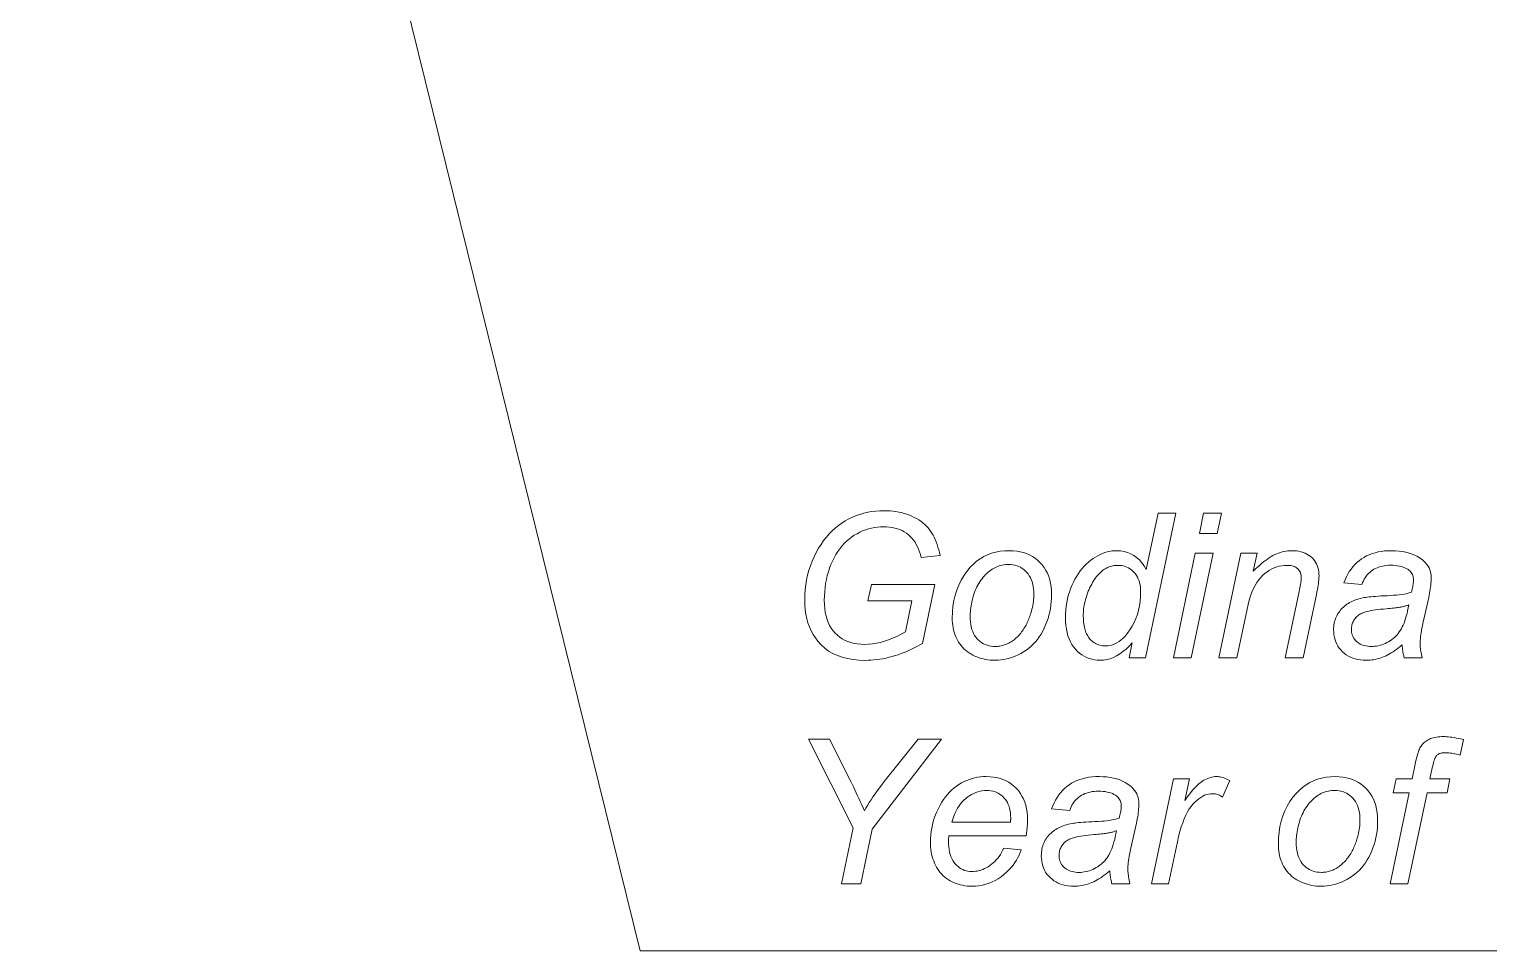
# Model space of a CAD drawing. Extents: x 0 to 420, y 0 to 594.
# Drawn here: x 155.44 to 185.69, y 207 to 226.1 of the extents above; entities that cross this region are included whole.
import ezdxf

# ---------------------------------------------------------------- set-up
doc = ezdxf.new("R2010")
doc.units = 0

msp = doc.modelspace()

# ---------------------------------------------------------------- linework, layer by layer
at = {"lineweight": 13}
msp.add_lwpolyline([(145.285, 299.372), (168.107, 207), (242.626, 207)], dxfattribs=at)
for points in [[(172.824, 214.253), (172.895, 214.593), (174.209, 214.593), (173.953, 213.371), (173.903, 213.34), (173.852, 213.311), (173.799, 213.283), (173.744, 213.256), (173.688, 213.23), (173.631, 213.205), (173.573, 213.181), (173.513, 213.159), (173.451, 213.137), (173.389, 213.117), (173.325, 213.099), (173.262, 213.082), (173.199, 213.067), (173.136, 213.054), (173.074, 213.044), (173.012, 213.035), (172.95, 213.028), (172.888, 213.023), (172.826, 213.02), (172.764, 213.019), (172.637, 213.023), (172.516, 213.035), (172.401, 213.055), (172.294, 213.082), (172.192, 213.118), (172.098, 213.161), (172.01, 213.212), (171.929, 213.272), (171.854, 213.339), (171.786, 213.414), (171.735, 213.483), (171.688, 213.555), (171.647, 213.631), (171.612, 213.711), (171.582, 213.795), (171.558, 213.883), (171.539, 213.974), (171.525, 214.069), (171.517, 214.168), (171.514, 214.271), (171.516, 214.378), (171.524, 214.484), (171.536, 214.587), (171.552, 214.688), (171.574, 214.787), (171.6, 214.885), (171.631, 214.98), (171.667, 215.074), (171.707, 215.165), (171.753, 215.255), (171.801, 215.341), (171.853, 215.423), (171.907, 215.5), (171.963, 215.572), (172.022, 215.64), (172.084, 215.703), (172.147, 215.762), (172.214, 215.816), (172.283, 215.865), (172.354, 215.909), (172.428, 215.95), (172.503, 215.986), (172.579, 216.018), (172.658, 216.045), (172.738, 216.068), (172.819, 216.087), (172.902, 216.102), (172.987, 216.113), (173.073, 216.119), (173.161, 216.121), (173.225, 216.12), (173.287, 216.117), (173.347, 216.111), (173.406, 216.103), (173.464, 216.092), (173.521, 216.08), (173.576, 216.065), (173.63, 216.047), (173.683, 216.028), (173.734, 216.006), (173.784, 215.982), (173.831, 215.956), (173.876, 215.929), (173.918, 215.901), (173.959, 215.871), (173.996, 215.839), (174.032, 215.806), (174.064, 215.771), (174.095, 215.735), (174.123, 215.697), (174.15, 215.657), (174.174, 215.615), (174.197, 215.57), (174.219, 215.523), (174.239, 215.474), (174.258, 215.422), (174.275, 215.368), (174.291, 215.312), (174.305, 215.253), (174.318, 215.192), (173.925, 215.149), (173.911, 215.21), (173.894, 215.267), (173.874, 215.322), (173.852, 215.373), (173.827, 215.422), (173.8, 215.468), (173.769, 215.511), (173.736, 215.551), (173.7, 215.589), (173.662, 215.623), (173.621, 215.654), (173.577, 215.682), (173.532, 215.707), (173.484, 215.728), (173.434, 215.747), (173.381, 215.761), (173.327, 215.773), (173.27, 215.781), (173.211, 215.786), (173.149, 215.788), (173.085, 215.786), (173.021, 215.781), (172.958, 215.772), (172.896, 215.759), (172.835, 215.743), (172.774, 215.724), (172.715, 215.701), (172.656, 215.674), (172.598, 215.644), (172.541, 215.611), (172.486, 215.574), (172.433, 215.533), (172.382, 215.488), (172.334, 215.44), (172.287, 215.389), (172.243, 215.333), (172.202, 215.275), (172.162, 215.212), (172.125, 215.146), (172.09, 215.077), (172.058, 215.004), (172.029, 214.93), (172.004, 214.854), (171.982, 214.775), (171.964, 214.695), (171.948, 214.613), (171.937, 214.529), (171.928, 214.443), (171.923, 214.355), (171.921, 214.265), (171.924, 214.177), (171.93, 214.093), (171.941, 214.014), (171.957, 213.939), (171.977, 213.868), (172.002, 213.802), (172.031, 213.74), (172.064, 213.683), (172.102, 213.63), (172.144, 213.582), (172.191, 213.538), (172.24, 213.498), (172.294, 213.464), (172.35, 213.434), (172.41, 213.408), (172.473, 213.387), (172.54, 213.371), (172.61, 213.36), (172.683, 213.353), (172.76, 213.35), (172.839, 213.353), (172.919, 213.361), (173, 213.374), (173.083, 213.392), (173.166, 213.415), (173.251, 213.443), (173.337, 213.477), (173.424, 213.516), (173.512, 213.559), (173.601, 213.608), (173.736, 214.253)], [(178.302, 213.385), (178.238, 213.316), (178.174, 213.254), (178.109, 213.2), (178.044, 213.152), (177.978, 213.112), (177.911, 213.079), (177.844, 213.054), (177.776, 213.036), (177.708, 213.025), (177.639, 213.021), (177.578, 213.023), (177.519, 213.03), (177.463, 213.042), (177.408, 213.058), (177.356, 213.078), (177.305, 213.103), (177.257, 213.133), (177.211, 213.167), (177.166, 213.206), (177.124, 213.249), (177.085, 213.297), (177.05, 213.349), (177.019, 213.405), (176.993, 213.465), (176.97, 213.529), (176.952, 213.597), (176.937, 213.669), (176.927, 213.746), (176.921, 213.826), (176.919, 213.911), (176.92, 213.99), (176.925, 214.067), (176.933, 214.143), (176.945, 214.218), (176.959, 214.291), (176.977, 214.363), (176.998, 214.433), (177.023, 214.503), (177.05, 214.57), (177.081, 214.637), (177.115, 214.701), (177.15, 214.761), (177.186, 214.819), (177.225, 214.873), (177.264, 214.924), (177.306, 214.971), (177.349, 215.016), (177.394, 215.057), (177.44, 215.094), (177.489, 215.129), (177.537, 215.16), (177.586, 215.188), (177.635, 215.212), (177.684, 215.234), (177.733, 215.252), (177.782, 215.266), (177.831, 215.278), (177.88, 215.286), (177.93, 215.291), (177.979, 215.292), (178.058, 215.289), (178.133, 215.277), (178.204, 215.257), (178.271, 215.23), (178.334, 215.195), (178.393, 215.152), (178.449, 215.101), (178.5, 215.042), (178.547, 214.976), (178.59, 214.902), (178.836, 216.07), (179.204, 216.07), (178.578, 213.07), (178.236, 213.07)], [(179.693, 215.651), (179.781, 216.07), (180.15, 216.07), (180.062, 215.651)], [(174.571, 213.895), (174.575, 214.02), (174.586, 214.141), (174.605, 214.257), (174.631, 214.369), (174.665, 214.477), (174.706, 214.58), (174.755, 214.679), (174.811, 214.773), (174.875, 214.863), (174.946, 214.949), (175.01, 215.014), (175.077, 215.072), (175.149, 215.124), (175.224, 215.169), (175.303, 215.207), (175.386, 215.238), (175.473, 215.262), (175.563, 215.279), (175.658, 215.289), (175.756, 215.292), (175.833, 215.29), (175.907, 215.283), (175.978, 215.27), (176.046, 215.253), (176.111, 215.231), (176.173, 215.204), (176.232, 215.172), (176.287, 215.135), (176.34, 215.094), (176.39, 215.047), (176.435, 214.996), (176.476, 214.942), (176.512, 214.884), (176.544, 214.823), (176.57, 214.758), (176.592, 214.69), (176.608, 214.619), (176.62, 214.544), (176.628, 214.466), (176.63, 214.384), (176.629, 214.31), (176.624, 214.236), (176.616, 214.164), (176.606, 214.093), (176.592, 214.022), (176.576, 213.953), (176.556, 213.885), (176.533, 213.818), (176.507, 213.752), (176.479, 213.687), (176.447, 213.624), (176.413, 213.564), (176.376, 213.507), (176.337, 213.453), (176.295, 213.402), (176.251, 213.354), (176.204, 213.31), (176.154, 213.268), (176.102, 213.229), (176.048, 213.193), (175.992, 213.16), (175.935, 213.131), (175.878, 213.105), (175.82, 213.083), (175.761, 213.064), (175.702, 213.049), (175.642, 213.036), (175.582, 213.028), (175.521, 213.023), (175.46, 213.021), (175.409, 213.022), (175.36, 213.025), (175.311, 213.031), (175.264, 213.038), (175.217, 213.048), (175.172, 213.06), (175.127, 213.074), (175.083, 213.09), (175.04, 213.109), (174.998, 213.129), (174.958, 213.152), (174.919, 213.176), (174.882, 213.203), (174.848, 213.231), (174.815, 213.26), (174.784, 213.292), (174.755, 213.325), (174.729, 213.361), (174.704, 213.398), (174.681, 213.436), (174.66, 213.477), (174.641, 213.518), (174.625, 213.561), (174.611, 213.605), (174.599, 213.65), (174.589, 213.697), (174.581, 213.744), (174.576, 213.793), (174.572, 213.843)], [(179.153, 213.07), (179.608, 215.243), (179.978, 215.243), (179.524, 213.07)], [(180.099, 213.07), (180.553, 215.243), (180.889, 215.243), (180.809, 214.865), (180.852, 214.908), (180.895, 214.949), (180.938, 214.988), (180.979, 215.024), (181.021, 215.058), (181.061, 215.089), (181.101, 215.118), (181.141, 215.144), (181.18, 215.169), (181.218, 215.19), (181.256, 215.21), (181.295, 215.227), (181.333, 215.242), (181.372, 215.256), (181.41, 215.267), (181.449, 215.276), (181.489, 215.283), (181.528, 215.288), (181.567, 215.291), (181.607, 215.292), (181.659, 215.291), (181.708, 215.287), (181.755, 215.28), (181.8, 215.27), (181.842, 215.257), (181.883, 215.241), (181.921, 215.222), (181.957, 215.201), (181.99, 215.176), (182.021, 215.149), (182.05, 215.12), (182.075, 215.088), (182.098, 215.055), (182.118, 215.019), (182.134, 214.982), (182.148, 214.943), (182.158, 214.902), (182.166, 214.859), (182.17, 214.814), (182.172, 214.767), (182.171, 214.741), (182.17, 214.713), (182.167, 214.682), (182.163, 214.648), (182.158, 214.611), (182.153, 214.572), (182.146, 214.529), (182.138, 214.484), (182.129, 214.437), (182.118, 214.386), (181.842, 213.07), (181.472, 213.07), (181.76, 214.447), (181.769, 214.486), (181.776, 214.523), (181.782, 214.558), (181.788, 214.591), (181.793, 214.622), (181.796, 214.65), (181.799, 214.677), (181.802, 214.701), (181.803, 214.724), (181.803, 214.744), (181.803, 214.765), (181.8, 214.786), (181.797, 214.805), (181.791, 214.824), (181.785, 214.842), (181.776, 214.859), (181.767, 214.876), (181.756, 214.891), (181.743, 214.906), (181.729, 214.92), (181.713, 214.933), (181.696, 214.944), (181.678, 214.954), (181.658, 214.963), (181.637, 214.971), (181.615, 214.977), (181.591, 214.982), (181.567, 214.985), (181.54, 214.987), (181.513, 214.988), (181.456, 214.986), (181.401, 214.979), (181.348, 214.969), (181.295, 214.955), (181.244, 214.936), (181.194, 214.914), (181.145, 214.887), (181.098, 214.857), (181.051, 214.822), (181.006, 214.783), (180.963, 214.739), (180.922, 214.689), (180.884, 214.634), (180.847, 214.572), (180.814, 214.505), (180.782, 214.432), (180.753, 214.353), (180.726, 214.268), (180.702, 214.178), (180.68, 214.081), (180.469, 213.07)], [(183.895, 213.34), (183.856, 213.308), (183.818, 213.278), (183.781, 213.249), (183.743, 213.222), (183.706, 213.197), (183.669, 213.173), (183.632, 213.152), (183.596, 213.132), (183.56, 213.114), (183.524, 213.098), (183.488, 213.083), (183.452, 213.07), (183.415, 213.059), (183.378, 213.049), (183.34, 213.04), (183.302, 213.033), (183.263, 213.028), (183.224, 213.024), (183.184, 213.022), (183.144, 213.021), (183.085, 213.023), (183.028, 213.028), (182.974, 213.037), (182.922, 213.049), (182.872, 213.065), (182.825, 213.085), (182.78, 213.108), (182.737, 213.134), (182.697, 213.164), (182.659, 213.198), (182.624, 213.234), (182.592, 213.273), (182.565, 213.313), (182.541, 213.356), (182.521, 213.4), (182.504, 213.446), (182.491, 213.494), (182.482, 213.545), (182.476, 213.597), (182.475, 213.651), (182.475, 213.687), (182.478, 213.722), (182.482, 213.757), (182.488, 213.79), (182.495, 213.823), (182.504, 213.855), (182.515, 213.886), (182.528, 213.916), (182.542, 213.945), (182.557, 213.974), (182.575, 214.001), (182.593, 214.027), (182.612, 214.053), (182.632, 214.077), (182.654, 214.1), (182.676, 214.122), (182.7, 214.143), (182.725, 214.163), (182.751, 214.181), (182.777, 214.199), (182.805, 214.215), (182.835, 214.231), (182.865, 214.245), (182.897, 214.259), (182.93, 214.272), (182.964, 214.283), (182.999, 214.294), (183.036, 214.304), (183.074, 214.313), (183.113, 214.32), (183.14, 214.325), (183.172, 214.33), (183.208, 214.334), (183.249, 214.338), (183.294, 214.342), (183.343, 214.346), (183.398, 214.35), (183.456, 214.353), (183.519, 214.356), (183.587, 214.359), (183.655, 214.363), (183.718, 214.367), (183.778, 214.372), (183.834, 214.378), (183.886, 214.385), (183.934, 214.393), (183.978, 214.401), (184.019, 214.411), (184.055, 214.422), (184.087, 214.433), (184.095, 214.463), (184.103, 214.492), (184.109, 214.519), (184.115, 214.546), (184.119, 214.572), (184.123, 214.596), (184.126, 214.62), (184.128, 214.643), (184.13, 214.664), (184.13, 214.685), (184.129, 214.71), (184.126, 214.734), (184.122, 214.757), (184.115, 214.779), (184.107, 214.8), (184.096, 214.82), (184.084, 214.838), (184.07, 214.856), (184.054, 214.872), (184.036, 214.887), (184.009, 214.907), (183.98, 214.924), (183.948, 214.939), (183.914, 214.953), (183.877, 214.964), (183.839, 214.973), (183.797, 214.98), (183.754, 214.986), (183.708, 214.989), (183.659, 214.99), (183.614, 214.989), (183.569, 214.986), (183.527, 214.98), (183.486, 214.973), (183.447, 214.964), (183.41, 214.952), (183.374, 214.939), (183.34, 214.923), (183.308, 214.906), (183.278, 214.886), (183.249, 214.865), (183.222, 214.841), (183.196, 214.816), (183.172, 214.79), (183.15, 214.761), (183.129, 214.731), (183.11, 214.699), (183.092, 214.665), (183.076, 214.63), (183.062, 214.593), (182.687, 214.625), (182.712, 214.689), (182.739, 214.749), (182.768, 214.806), (182.8, 214.86), (182.835, 214.911), (182.873, 214.959), (182.913, 215.004), (182.956, 215.046), (183.002, 215.085), (183.051, 215.121), (183.102, 215.153), (183.155, 215.182), (183.211, 215.208), (183.27, 215.231), (183.332, 215.25), (183.396, 215.265), (183.462, 215.277), (183.532, 215.286), (183.603, 215.291), (183.678, 215.292), (183.757, 215.291), (183.832, 215.285), (183.905, 215.275), (183.973, 215.262), (184.039, 215.244), (184.101, 215.223), (184.16, 215.198), (184.215, 215.169), (184.268, 215.137), (184.316, 215.1), (184.35, 215.071), (184.381, 215.039), (184.408, 215.006), (184.432, 214.972), (184.451, 214.935), (184.468, 214.897), (184.48, 214.857), (184.489, 214.816), (184.495, 214.773), (184.496, 214.728), (184.496, 214.692), (184.494, 214.656), (184.492, 214.618), (184.488, 214.58), (184.484, 214.54), (184.478, 214.499), (184.471, 214.457), (184.464, 214.414), (184.455, 214.37), (184.445, 214.325), (184.324, 213.784), (184.314, 213.734), (184.304, 213.685), (184.295, 213.638), (184.288, 213.593), (184.281, 213.551), (184.276, 213.51), (184.272, 213.47), (184.269, 213.433), (184.268, 213.398), (184.267, 213.365), (184.268, 213.343), (184.269, 213.32), (184.271, 213.295), (184.274, 213.269), (184.278, 213.24), (184.283, 213.21), (184.289, 213.177), (184.296, 213.143), (184.304, 213.108), (184.312, 213.07), (183.938, 213.07), (183.932, 213.092), (183.926, 213.115), (183.921, 213.139), (183.916, 213.164), (183.912, 213.191), (183.908, 213.218), (183.904, 213.247), (183.9, 213.277), (183.897, 213.308)], [(174.942, 213.932), (174.943, 213.872), (174.948, 213.815), (174.955, 213.761), (174.965, 213.71), (174.979, 213.662), (174.995, 213.617), (175.014, 213.575), (175.036, 213.535), (175.061, 213.499), (175.089, 213.466), (175.119, 213.436), (175.151, 213.409), (175.185, 213.385), (175.22, 213.365), (175.256, 213.347), (175.295, 213.333), (175.335, 213.322), (175.376, 213.314), (175.419, 213.309), (175.464, 213.308), (175.487, 213.308), (175.511, 213.309), (175.535, 213.312), (175.558, 213.315), (175.582, 213.32), (175.605, 213.325), (175.629, 213.331), (175.652, 213.338), (175.676, 213.346), (175.699, 213.356), (175.722, 213.366), (175.745, 213.377), (175.767, 213.389), (175.79, 213.402), (175.812, 213.416), (175.833, 213.431), (175.854, 213.447), (175.875, 213.465), (175.896, 213.483), (175.916, 213.502), (175.936, 213.522), (175.955, 213.542), (175.973, 213.563), (175.991, 213.585), (176.009, 213.607), (176.026, 213.63), (176.042, 213.653), (176.057, 213.677), (176.072, 213.701), (176.087, 213.726), (176.101, 213.751), (176.114, 213.777), (176.127, 213.803), (176.139, 213.83), (176.15, 213.857), (176.162, 213.884), (176.172, 213.912), (176.182, 213.94), (176.191, 213.968), (176.2, 213.997), (176.212, 214.037), (176.223, 214.078), (176.233, 214.117), (176.241, 214.157), (176.248, 214.196), (176.254, 214.234), (176.258, 214.273), (176.261, 214.311), (176.263, 214.349), (176.264, 214.386), (176.262, 214.444), (176.258, 214.499), (176.25, 214.551), (176.24, 214.601), (176.227, 214.648), (176.21, 214.692), (176.191, 214.734), (176.169, 214.773), (176.144, 214.809), (176.115, 214.843), (176.085, 214.874), (176.053, 214.902), (176.019, 214.926), (175.984, 214.947), (175.948, 214.965), (175.91, 214.98), (175.87, 214.991), (175.829, 214.999), (175.786, 215.004), (175.742, 215.006), (175.707, 215.005), (175.674, 215.003), (175.64, 214.999), (175.608, 214.993), (175.576, 214.985), (175.544, 214.976), (175.513, 214.965), (175.483, 214.953), (175.454, 214.939), (175.425, 214.923), (175.396, 214.906), (175.369, 214.887), (175.341, 214.867), (175.315, 214.845), (175.288, 214.821), (175.263, 214.796), (175.238, 214.77), (175.213, 214.741), (175.189, 214.712), (175.166, 214.681), (175.143, 214.648), (175.122, 214.615), (175.102, 214.58), (175.083, 214.545), (175.066, 214.508), (175.049, 214.47), (175.034, 214.432), (175.02, 214.392), (175.007, 214.351), (174.996, 214.309), (174.986, 214.267), (174.977, 214.226), (174.968, 214.186), (174.961, 214.147), (174.955, 214.109), (174.95, 214.072), (174.947, 214.035), (174.944, 214), (174.942, 213.965)], [(177.287, 213.981), (177.287, 213.936), (177.289, 213.894), (177.291, 213.853), (177.294, 213.814), (177.298, 213.778), (177.303, 213.743), (177.309, 213.71), (177.316, 213.679), (177.323, 213.65), (177.332, 213.623), (177.342, 213.597), (177.353, 213.572), (177.365, 213.548), (177.378, 213.525), (177.393, 213.503), (177.409, 213.481), (177.426, 213.461), (177.445, 213.441), (177.464, 213.423), (177.485, 213.405), (177.508, 213.388), (177.531, 213.373), (177.554, 213.36), (177.579, 213.349), (177.605, 213.339), (177.631, 213.332), (177.658, 213.326), (177.686, 213.321), (177.715, 213.319), (177.745, 213.318), (177.795, 213.32), (177.844, 213.328), (177.892, 213.341), (177.939, 213.36), (177.985, 213.383), (178.03, 213.412), (178.075, 213.446), (178.118, 213.485), (178.16, 213.53), (178.202, 213.58), (178.254, 213.651), (178.3, 213.725), (178.342, 213.803), (178.377, 213.884), (178.407, 213.968), (178.432, 214.056), (178.451, 214.147), (178.465, 214.241), (178.473, 214.338), (178.476, 214.439), (178.475, 214.49), (178.471, 214.538), (178.464, 214.584), (178.454, 214.627), (178.442, 214.669), (178.427, 214.708), (178.41, 214.745), (178.389, 214.78), (178.367, 214.812), (178.341, 214.842), (178.313, 214.87), (178.284, 214.895), (178.254, 214.916), (178.222, 214.935), (178.188, 214.951), (178.154, 214.964), (178.118, 214.975), (178.08, 214.982), (178.041, 214.986), (178.001, 214.988), (177.975, 214.987), (177.949, 214.985), (177.923, 214.982), (177.898, 214.978), (177.874, 214.973), (177.85, 214.966), (177.826, 214.959), (177.803, 214.95), (177.781, 214.94), (177.759, 214.928), (177.737, 214.916), (177.715, 214.901), (177.693, 214.885), (177.671, 214.868), (177.65, 214.848), (177.628, 214.827), (177.606, 214.805), (177.585, 214.78), (177.563, 214.754), (177.542, 214.727), (177.521, 214.697), (177.5, 214.667), (177.48, 214.634), (177.461, 214.601), (177.443, 214.565), (177.425, 214.528), (177.408, 214.49), (177.391, 214.45), (177.376, 214.409), (177.361, 214.365), (177.347, 214.322), (177.334, 214.28), (177.323, 214.239), (177.313, 214.199), (177.305, 214.16), (177.299, 214.122), (177.294, 214.085), (177.29, 214.049), (177.288, 214.014)], [(184.032, 214.171), (184.016, 214.165), (184, 214.159), (183.984, 214.154), (183.968, 214.149), (183.951, 214.144), (183.934, 214.139), (183.917, 214.135), (183.9, 214.131), (183.883, 214.127), (183.865, 214.124), (183.846, 214.121), (183.825, 214.117), (183.801, 214.114), (183.775, 214.111), (183.746, 214.107), (183.715, 214.104), (183.682, 214.1), (183.646, 214.097), (183.608, 214.093), (183.567, 214.089), (183.505, 214.083), (183.446, 214.077), (183.39, 214.071), (183.339, 214.064), (183.292, 214.057), (183.248, 214.049), (183.208, 214.042), (183.172, 214.034), (183.139, 214.025), (183.111, 214.017), (183.085, 214.007), (183.06, 213.997), (183.037, 213.985), (183.015, 213.973), (182.994, 213.96), (182.975, 213.945), (182.957, 213.929), (182.94, 213.913), (182.925, 213.895), (182.91, 213.876), (182.898, 213.857), (182.886, 213.837), (182.876, 213.817), (182.867, 213.796), (182.86, 213.775), (182.854, 213.754), (182.849, 213.732), (182.846, 213.709), (182.844, 213.687), (182.843, 213.664), (182.844, 213.633), (182.847, 213.604), (182.853, 213.575), (182.86, 213.548), (182.87, 213.522), (182.882, 213.497), (182.896, 213.473), (182.912, 213.45), (182.93, 213.428), (182.95, 213.408), (182.973, 213.389), (182.997, 213.372), (183.023, 213.357), (183.051, 213.344), (183.081, 213.333), (183.112, 213.324), (183.145, 213.317), (183.18, 213.312), (183.217, 213.309), (183.256, 213.308), (183.293, 213.308), (183.329, 213.311), (183.365, 213.316), (183.401, 213.323), (183.437, 213.332), (183.472, 213.342), (183.507, 213.355), (183.542, 213.37), (183.576, 213.386), (183.61, 213.405), (183.644, 213.425), (183.675, 213.447), (183.706, 213.47), (183.735, 213.495), (183.762, 213.521), (183.788, 213.549), (183.813, 213.578), (183.836, 213.609), (183.858, 213.642), (183.878, 213.676), (183.898, 213.712), (183.916, 213.751), (183.933, 213.793), (183.95, 213.839), (183.966, 213.887), (183.981, 213.938), (183.995, 213.992), (184.008, 214.048), (184.02, 214.108)], [(183.645, 208.388), (184.04, 210.275), (183.709, 210.275), (183.768, 210.561), (184.099, 210.561), (184.163, 210.87), (184.173, 210.915), (184.183, 210.958), (184.193, 210.997), (184.203, 211.035), (184.213, 211.069), (184.223, 211.101), (184.233, 211.131), (184.243, 211.158), (184.254, 211.182), (184.264, 211.204), (184.275, 211.224), (184.288, 211.243), (184.301, 211.262), (184.316, 211.28), (184.333, 211.297), (184.35, 211.314), (184.369, 211.33), (184.39, 211.345), (184.411, 211.359), (184.434, 211.373), (184.458, 211.385), (184.484, 211.397), (184.512, 211.407), (184.542, 211.415), (184.573, 211.423), (184.606, 211.429), (184.64, 211.433), (184.677, 211.436), (184.715, 211.438), (184.754, 211.439), (184.784, 211.439), (184.816, 211.437), (184.85, 211.434), (184.887, 211.43), (184.927, 211.424), (184.969, 211.418), (185.014, 211.41), (185.061, 211.401), (185.111, 211.391), (185.163, 211.38), (185.096, 211.056), (185.059, 211.066), (185.023, 211.074), (184.989, 211.082), (184.955, 211.088), (184.923, 211.093), (184.892, 211.098), (184.862, 211.101), (184.834, 211.104), (184.807, 211.105), (184.781, 211.106), (184.76, 211.105), (184.74, 211.103), (184.72, 211.101), (184.702, 211.097), (184.685, 211.092), (184.669, 211.086), (184.655, 211.079), (184.641, 211.071), (184.628, 211.062), (184.616, 211.051), (184.605, 211.039), (184.594, 211.024), (184.584, 211.005), (184.574, 210.984), (184.564, 210.96), (184.554, 210.933), (184.545, 210.903), (184.536, 210.87), (184.527, 210.834), (184.519, 210.795), (184.47, 210.561), (184.883, 210.561), (184.824, 210.275), (184.41, 210.275), (184.015, 208.388)], [(172.277, 208.388), (172.519, 209.548), (171.596, 211.388), (172.026, 211.388), (172.468, 210.512), (172.497, 210.454), (172.526, 210.396), (172.554, 210.337), (172.583, 210.276), (172.611, 210.215), (172.639, 210.154), (172.667, 210.091), (172.695, 210.028), (172.723, 209.963), (172.75, 209.898), (172.782, 209.954), (172.815, 210.012), (172.851, 210.07), (172.889, 210.129), (172.929, 210.189), (172.972, 210.251), (173.016, 210.313), (173.063, 210.376), (173.112, 210.441), (173.163, 210.506), (173.867, 211.388), (174.346, 211.388), (172.914, 209.518), (172.678, 208.388)], [(175.638, 209.127), (175.998, 209.09), (175.98, 209.037), (175.959, 208.984), (175.933, 208.931), (175.903, 208.88), (175.87, 208.828), (175.832, 208.778), (175.79, 208.728), (175.744, 208.678), (175.694, 208.629), (175.641, 208.58), (175.584, 208.534), (175.525, 208.493), (175.463, 208.457), (175.4, 208.426), (175.334, 208.399), (175.267, 208.378), (175.197, 208.361), (175.125, 208.349), (175.051, 208.341), (174.975, 208.339), (174.927, 208.34), (174.88, 208.343), (174.833, 208.349), (174.788, 208.357), (174.743, 208.367), (174.699, 208.379), (174.656, 208.394), (174.614, 208.41), (174.572, 208.429), (174.531, 208.45), (174.492, 208.474), (174.455, 208.499), (174.419, 208.526), (174.386, 208.556), (174.354, 208.587), (174.324, 208.621), (174.296, 208.656), (174.271, 208.694), (174.247, 208.733), (174.225, 208.775), (174.205, 208.818), (174.187, 208.862), (174.171, 208.908), (174.157, 208.955), (174.145, 209.002), (174.136, 209.052), (174.129, 209.102), (174.123, 209.153), (174.12, 209.206), (174.119, 209.26), (174.121, 209.331), (174.126, 209.401), (174.134, 209.471), (174.146, 209.541), (174.16, 209.61), (174.178, 209.679), (174.2, 209.748), (174.225, 209.816), (174.253, 209.883), (174.284, 209.95), (174.318, 210.016), (174.354, 210.077), (174.391, 210.136), (174.431, 210.191), (174.473, 210.242), (174.517, 210.29), (174.562, 210.335), (174.61, 210.376), (174.659, 210.413), (174.711, 210.448), (174.763, 210.479), (174.817, 210.506), (174.872, 210.531), (174.927, 210.552), (174.983, 210.57), (175.04, 210.584), (175.098, 210.596), (175.157, 210.604), (175.217, 210.609), (175.277, 210.61), (175.354, 210.608), (175.427, 210.601), (175.497, 210.589), (175.563, 210.572), (175.627, 210.55), (175.688, 210.523), (175.745, 210.492), (175.799, 210.456), (175.85, 210.415), (175.898, 210.369), (175.943, 210.319), (175.982, 210.265), (176.017, 210.208), (176.047, 210.148), (176.073, 210.083), (176.094, 210.016), (176.11, 209.945), (176.121, 209.87), (176.128, 209.792), (176.131, 209.71), (176.13, 209.678), (176.13, 209.646), (176.128, 209.613), (176.126, 209.581), (176.124, 209.548), (176.12, 209.515), (176.117, 209.482), (176.112, 209.449), (176.108, 209.416), (176.102, 209.383), (174.502, 209.383), (174.5, 209.37), (174.499, 209.358), (174.498, 209.346), (174.497, 209.334), (174.496, 209.322), (174.495, 209.311), (174.494, 209.3), (174.494, 209.289), (174.494, 209.278), (174.494, 209.268), (174.495, 209.208), (174.499, 209.152), (174.506, 209.098), (174.516, 209.047), (174.529, 208.999), (174.544, 208.954), (174.562, 208.912), (174.583, 208.872), (174.607, 208.836), (174.634, 208.802), (174.662, 208.772), (174.692, 208.745), (174.724, 208.72), (174.756, 208.7), (174.79, 208.682), (174.824, 208.667), (174.861, 208.656), (174.898, 208.648), (174.937, 208.643), (174.977, 208.642), (175.015, 208.643), (175.052, 208.647), (175.09, 208.653), (175.128, 208.662), (175.165, 208.673), (175.203, 208.687), (175.24, 208.703), (175.277, 208.722), (175.314, 208.743), (175.351, 208.767), (175.387, 208.793), (175.421, 208.821), (175.454, 208.851), (175.485, 208.884), (175.515, 208.919), (175.543, 208.956), (175.569, 208.995), (175.593, 209.037), (175.616, 209.081)], [(177.837, 208.658), (177.799, 208.626), (177.761, 208.595), (177.723, 208.567), (177.686, 208.54), (177.649, 208.515), (177.612, 208.491), (177.575, 208.47), (177.539, 208.45), (177.503, 208.432), (177.467, 208.416), (177.431, 208.401), (177.395, 208.388), (177.358, 208.376), (177.321, 208.367), (177.283, 208.358), (177.245, 208.351), (177.206, 208.346), (177.166, 208.342), (177.127, 208.34), (177.086, 208.339), (177.027, 208.341), (176.971, 208.346), (176.916, 208.355), (176.864, 208.367), (176.815, 208.383), (176.767, 208.403), (176.722, 208.426), (176.68, 208.452), (176.639, 208.482), (176.601, 208.516), (176.566, 208.552), (176.535, 208.591), (176.507, 208.631), (176.484, 208.673), (176.463, 208.718), (176.447, 208.764), (176.434, 208.812), (176.425, 208.863), (176.419, 208.915), (176.417, 208.969), (176.418, 209.005), (176.421, 209.04), (176.425, 209.075), (176.43, 209.108), (176.438, 209.141), (176.447, 209.173), (176.458, 209.204), (176.47, 209.234), (176.484, 209.263), (176.5, 209.291), (176.517, 209.319), (176.535, 209.345), (176.555, 209.371), (176.575, 209.395), (176.597, 209.418), (176.619, 209.44), (176.643, 209.461), (176.667, 209.48), (176.693, 209.499), (176.72, 209.517), (176.748, 209.533), (176.777, 209.549), (176.808, 209.563), (176.84, 209.577), (176.873, 209.589), (176.907, 209.601), (176.942, 209.612), (176.979, 209.622), (177.017, 209.63), (177.056, 209.638), (177.083, 209.643), (177.115, 209.648), (177.151, 209.652), (177.191, 209.656), (177.237, 209.66), (177.286, 209.664), (177.34, 209.668), (177.399, 209.671), (177.462, 209.674), (177.529, 209.677), (177.597, 209.681), (177.661, 209.685), (177.721, 209.69), (177.777, 209.696), (177.829, 209.703), (177.877, 209.711), (177.921, 209.719), (177.961, 209.729), (177.998, 209.739), (178.03, 209.751), (178.038, 209.781), (178.045, 209.809), (178.052, 209.837), (178.057, 209.864), (178.062, 209.89), (178.066, 209.914), (178.069, 209.938), (178.071, 209.96), (178.072, 209.982), (178.073, 210.003), (178.072, 210.028), (178.069, 210.052), (178.064, 210.075), (178.058, 210.097), (178.049, 210.118), (178.039, 210.137), (178.027, 210.156), (178.013, 210.174), (177.997, 210.19), (177.979, 210.205), (177.952, 210.225), (177.922, 210.242), (177.891, 210.257), (177.857, 210.271), (177.82, 210.282), (177.781, 210.291), (177.74, 210.298), (177.696, 210.303), (177.65, 210.306), (177.602, 210.308), (177.556, 210.306), (177.512, 210.303), (177.47, 210.298), (177.429, 210.291), (177.39, 210.282), (177.353, 210.27), (177.317, 210.257), (177.283, 210.241), (177.251, 210.224), (177.22, 210.204), (177.192, 210.183), (177.164, 210.159), (177.139, 210.134), (177.115, 210.108), (177.092, 210.079), (177.072, 210.049), (177.052, 210.017), (177.035, 209.983), (177.019, 209.948), (177.005, 209.911), (176.63, 209.943), (176.654, 210.006), (176.681, 210.067), (176.711, 210.124), (176.743, 210.178), (176.778, 210.229), (176.816, 210.277), (176.856, 210.322), (176.899, 210.364), (176.945, 210.403), (176.993, 210.438), (177.044, 210.471), (177.098, 210.5), (177.154, 210.526), (177.213, 210.548), (177.274, 210.567), (177.338, 210.583), (177.405, 210.595), (177.474, 210.604), (177.546, 210.609), (177.621, 210.61), (177.699, 210.608), (177.775, 210.603), (177.847, 210.593), (177.916, 210.58), (177.982, 210.562), (178.044, 210.541), (178.103, 210.516), (178.158, 210.487), (178.21, 210.455), (178.259, 210.418), (178.293, 210.389), (178.324, 210.357), (178.351, 210.324), (178.374, 210.29), (178.394, 210.253), (178.41, 210.215), (178.423, 210.175), (178.432, 210.134), (178.437, 210.091), (178.439, 210.046), (178.439, 210.01), (178.437, 209.974), (178.434, 209.936), (178.431, 209.898), (178.426, 209.858), (178.421, 209.817), (178.414, 209.775), (178.406, 209.732), (178.398, 209.688), (178.388, 209.642), (178.267, 209.102), (178.256, 209.052), (178.247, 209.003), (178.238, 208.956), (178.23, 208.911), (178.224, 208.868), (178.219, 208.827), (178.215, 208.788), (178.212, 208.751), (178.21, 208.716), (178.21, 208.683), (178.21, 208.661), (178.212, 208.638), (178.214, 208.613), (178.217, 208.586), (178.221, 208.558), (178.226, 208.527), (178.232, 208.495), (178.239, 208.461), (178.246, 208.426), (178.255, 208.388), (177.88, 208.388), (177.874, 208.41), (177.869, 208.433), (177.864, 208.457), (177.859, 208.482), (177.854, 208.509), (177.85, 208.536), (177.846, 208.565), (177.843, 208.595), (177.84, 208.626)], [(178.703, 208.388), (179.157, 210.561), (179.485, 210.561), (179.393, 210.117), (179.426, 210.166), (179.46, 210.213), (179.493, 210.256), (179.526, 210.298), (179.559, 210.336), (179.591, 210.372), (179.624, 210.405), (179.657, 210.436), (179.689, 210.464), (179.721, 210.49), (179.753, 210.513), (179.786, 210.533), (179.818, 210.551), (179.851, 210.567), (179.884, 210.58), (179.916, 210.591), (179.95, 210.6), (179.983, 210.606), (180.016, 210.609), (180.05, 210.61), (180.072, 210.61), (180.096, 210.607), (180.12, 210.603), (180.146, 210.598), (180.173, 210.59), (180.201, 210.582), (180.229, 210.571), (180.259, 210.559), (180.29, 210.546), (180.322, 210.531), (180.17, 210.187), (180.151, 210.2), (180.131, 210.212), (180.111, 210.222), (180.09, 210.231), (180.07, 210.239), (180.048, 210.245), (180.027, 210.25), (180.005, 210.254), (179.982, 210.256), (179.96, 210.256), (179.921, 210.254), (179.881, 210.248), (179.842, 210.237), (179.802, 210.222), (179.763, 210.202), (179.723, 210.178), (179.682, 210.15), (179.642, 210.118), (179.601, 210.081), (179.56, 210.039), (179.52, 209.993), (179.482, 209.939), (179.446, 209.878), (179.411, 209.811), (179.378, 209.736), (179.347, 209.655), (179.317, 209.566), (179.289, 209.471), (179.263, 209.369), (179.239, 209.26), (179.055, 208.388)], [(181.329, 209.213), (181.332, 209.338), (181.344, 209.459), (181.362, 209.575), (181.388, 209.687), (181.422, 209.794), (181.463, 209.898), (181.512, 209.996), (181.568, 210.091), (181.632, 210.181), (181.703, 210.267), (181.767, 210.332), (181.834, 210.39), (181.906, 210.442), (181.981, 210.487), (182.06, 210.524), (182.143, 210.555), (182.23, 210.579), (182.321, 210.597), (182.415, 210.607), (182.513, 210.61), (182.59, 210.608), (182.664, 210.601), (182.735, 210.588), (182.803, 210.571), (182.868, 210.549), (182.93, 210.522), (182.989, 210.49), (183.044, 210.453), (183.097, 210.411), (183.147, 210.365), (183.192, 210.314), (183.233, 210.26), (183.269, 210.202), (183.301, 210.141), (183.327, 210.076), (183.349, 210.008), (183.366, 209.937), (183.378, 209.862), (183.385, 209.784), (183.387, 209.702), (183.386, 209.627), (183.381, 209.554), (183.374, 209.482), (183.363, 209.411), (183.349, 209.34), (183.333, 209.271), (183.313, 209.203), (183.29, 209.136), (183.265, 209.07), (183.236, 209.005), (183.204, 208.942), (183.17, 208.882), (183.133, 208.825), (183.094, 208.771), (183.052, 208.72), (183.008, 208.672), (182.961, 208.627), (182.912, 208.586), (182.86, 208.547), (182.805, 208.511), (182.749, 208.478), (182.692, 208.449), (182.635, 208.423), (182.577, 208.401), (182.518, 208.382), (182.459, 208.366), (182.399, 208.354), (182.339, 208.346), (182.278, 208.341), (182.217, 208.339), (182.166, 208.34), (182.117, 208.343), (182.069, 208.349), (182.021, 208.356), (181.974, 208.366), (181.929, 208.378), (181.884, 208.392), (181.84, 208.408), (181.797, 208.427), (181.755, 208.447), (181.715, 208.47), (181.676, 208.494), (181.639, 208.521), (181.605, 208.549), (181.572, 208.578), (181.541, 208.61), (181.513, 208.643), (181.486, 208.679), (181.461, 208.715), (181.438, 208.754), (181.417, 208.795), (181.399, 208.836), (181.382, 208.879), (181.368, 208.923), (181.356, 208.968), (181.346, 209.015), (181.338, 209.062), (181.333, 209.111), (181.33, 209.161)], [(174.561, 209.665), (175.781, 209.665), (175.781, 209.676), (175.782, 209.687), (175.782, 209.696), (175.782, 209.706), (175.782, 209.714), (175.783, 209.722), (175.783, 209.729), (175.783, 209.736), (175.783, 209.742), (175.783, 209.747), (175.781, 209.801), (175.777, 209.853), (175.77, 209.902), (175.761, 209.949), (175.748, 209.993), (175.733, 210.034), (175.715, 210.073), (175.694, 210.109), (175.67, 210.143), (175.644, 210.173), (175.615, 210.202), (175.585, 210.227), (175.553, 210.249), (175.52, 210.268), (175.485, 210.285), (175.448, 210.298), (175.41, 210.308), (175.37, 210.316), (175.329, 210.32), (175.286, 210.322), (175.239, 210.32), (175.192, 210.315), (175.147, 210.307), (175.102, 210.296), (175.059, 210.281), (175.016, 210.263), (174.974, 210.242), (174.933, 210.217), (174.892, 210.189), (174.853, 210.158), (174.815, 210.124), (174.779, 210.086), (174.744, 210.045), (174.712, 210.001), (174.682, 209.953), (174.654, 209.902), (174.628, 209.848), (174.604, 209.79), (174.581, 209.729)], [(181.699, 209.25), (181.7, 209.19), (181.705, 209.133), (181.712, 209.079), (181.723, 209.028), (181.736, 208.98), (181.752, 208.935), (181.771, 208.892), (181.793, 208.853), (181.818, 208.817), (181.846, 208.784), (181.877, 208.754), (181.908, 208.727), (181.942, 208.703), (181.977, 208.682), (182.014, 208.665), (182.052, 208.651), (182.092, 208.64), (182.133, 208.632), (182.176, 208.627), (182.221, 208.625), (182.245, 208.626), (182.268, 208.627), (182.292, 208.63), (182.315, 208.633), (182.339, 208.637), (182.362, 208.643), (182.386, 208.649), (182.409, 208.656), (182.433, 208.664), (182.456, 208.673), (182.479, 208.684), (182.502, 208.695), (182.525, 208.707), (182.547, 208.72), (182.569, 208.734), (182.59, 208.749), (182.611, 208.765), (182.632, 208.783), (182.653, 208.801), (182.673, 208.82), (182.693, 208.84), (182.712, 208.86), (182.731, 208.881), (182.749, 208.903), (182.766, 208.925), (182.783, 208.948), (182.799, 208.971), (182.814, 208.995), (182.829, 209.019), (182.844, 209.044), (182.858, 209.069), (182.871, 209.095), (182.884, 209.121), (182.896, 209.148), (182.908, 209.175), (182.919, 209.202), (182.929, 209.23), (182.939, 209.258), (182.949, 209.286), (182.957, 209.315), (182.97, 209.355), (182.98, 209.395), (182.99, 209.435), (182.998, 209.474), (183.005, 209.514), (183.011, 209.552), (183.015, 209.591), (183.018, 209.629), (183.02, 209.666), (183.021, 209.704), (183.019, 209.761), (183.015, 209.816), (183.008, 209.869), (182.997, 209.918), (182.984, 209.965), (182.968, 210.01), (182.948, 210.052), (182.926, 210.091), (182.901, 210.127), (182.873, 210.161), (182.842, 210.192), (182.81, 210.22), (182.777, 210.244), (182.742, 210.265), (182.705, 210.283), (182.667, 210.298), (182.627, 210.309), (182.586, 210.317), (182.543, 210.322), (182.499, 210.324), (182.465, 210.323), (182.431, 210.321), (182.397, 210.316), (182.365, 210.311), (182.333, 210.303), (182.301, 210.294), (182.271, 210.283), (182.24, 210.271), (182.211, 210.257), (182.182, 210.241), (182.154, 210.224), (182.126, 210.205), (182.098, 210.184), (182.072, 210.162), (182.046, 210.139), (182.02, 210.114), (181.995, 210.087), (181.97, 210.059), (181.946, 210.03), (181.923, 209.999), (181.901, 209.966), (181.879, 209.933), (181.859, 209.898), (181.84, 209.862), (181.823, 209.826), (181.806, 209.788), (181.791, 209.749), (181.777, 209.71), (181.765, 209.669), (181.753, 209.627), (181.743, 209.585), (181.734, 209.544), (181.726, 209.504), (181.718, 209.465), (181.713, 209.427), (181.708, 209.389), (181.704, 209.353), (181.701, 209.318), (181.7, 209.283)], [(177.975, 209.489), (177.959, 209.483), (177.943, 209.477), (177.927, 209.472), (177.911, 209.467), (177.894, 209.462), (177.877, 209.457), (177.86, 209.453), (177.843, 209.449), (177.825, 209.445), (177.808, 209.442), (177.789, 209.439), (177.767, 209.435), (177.744, 209.432), (177.717, 209.428), (177.689, 209.425), (177.658, 209.422), (177.624, 209.418), (177.589, 209.414), (177.551, 209.411), (177.51, 209.407), (177.447, 209.401), (177.388, 209.395), (177.333, 209.389), (177.282, 209.382), (177.234, 209.375), (177.191, 209.367), (177.151, 209.359), (177.114, 209.351), (177.082, 209.343), (177.054, 209.334), (177.028, 209.325), (177.003, 209.315), (176.98, 209.303), (176.958, 209.291), (176.937, 209.277), (176.918, 209.263), (176.9, 209.247), (176.883, 209.231), (176.867, 209.213), (176.853, 209.194), (176.84, 209.175), (176.829, 209.155), (176.819, 209.135), (176.81, 209.114), (176.802, 209.093), (176.796, 209.071), (176.792, 209.05), (176.788, 209.027), (176.786, 209.005), (176.786, 208.981), (176.787, 208.951), (176.79, 208.921), (176.795, 208.893), (176.803, 208.866), (176.812, 208.84), (176.824, 208.815), (176.838, 208.791), (176.854, 208.768), (176.873, 208.746), (176.893, 208.726), (176.915, 208.707), (176.94, 208.69), (176.966, 208.675), (176.994, 208.661), (177.023, 208.65), (177.055, 208.641), (177.088, 208.634), (177.123, 208.629), (177.16, 208.626), (177.199, 208.625), (177.236, 208.626), (177.272, 208.629), (177.308, 208.634), (177.344, 208.641), (177.38, 208.65), (177.415, 208.66), (177.45, 208.673), (177.484, 208.688), (177.519, 208.704), (177.553, 208.723), (177.586, 208.743), (177.618, 208.765), (177.648, 208.788), (177.677, 208.813), (177.705, 208.839), (177.731, 208.867), (177.756, 208.896), (177.779, 208.927), (177.801, 208.96), (177.821, 208.994), (177.84, 209.03), (177.859, 209.069), (177.876, 209.111), (177.893, 209.156), (177.909, 209.205), (177.923, 209.256), (177.938, 209.309), (177.951, 209.366), (177.963, 209.426)]]:
    msp.add_lwpolyline(points, close=True, dxfattribs=at)

doc.saveas('drawing.dxf')
